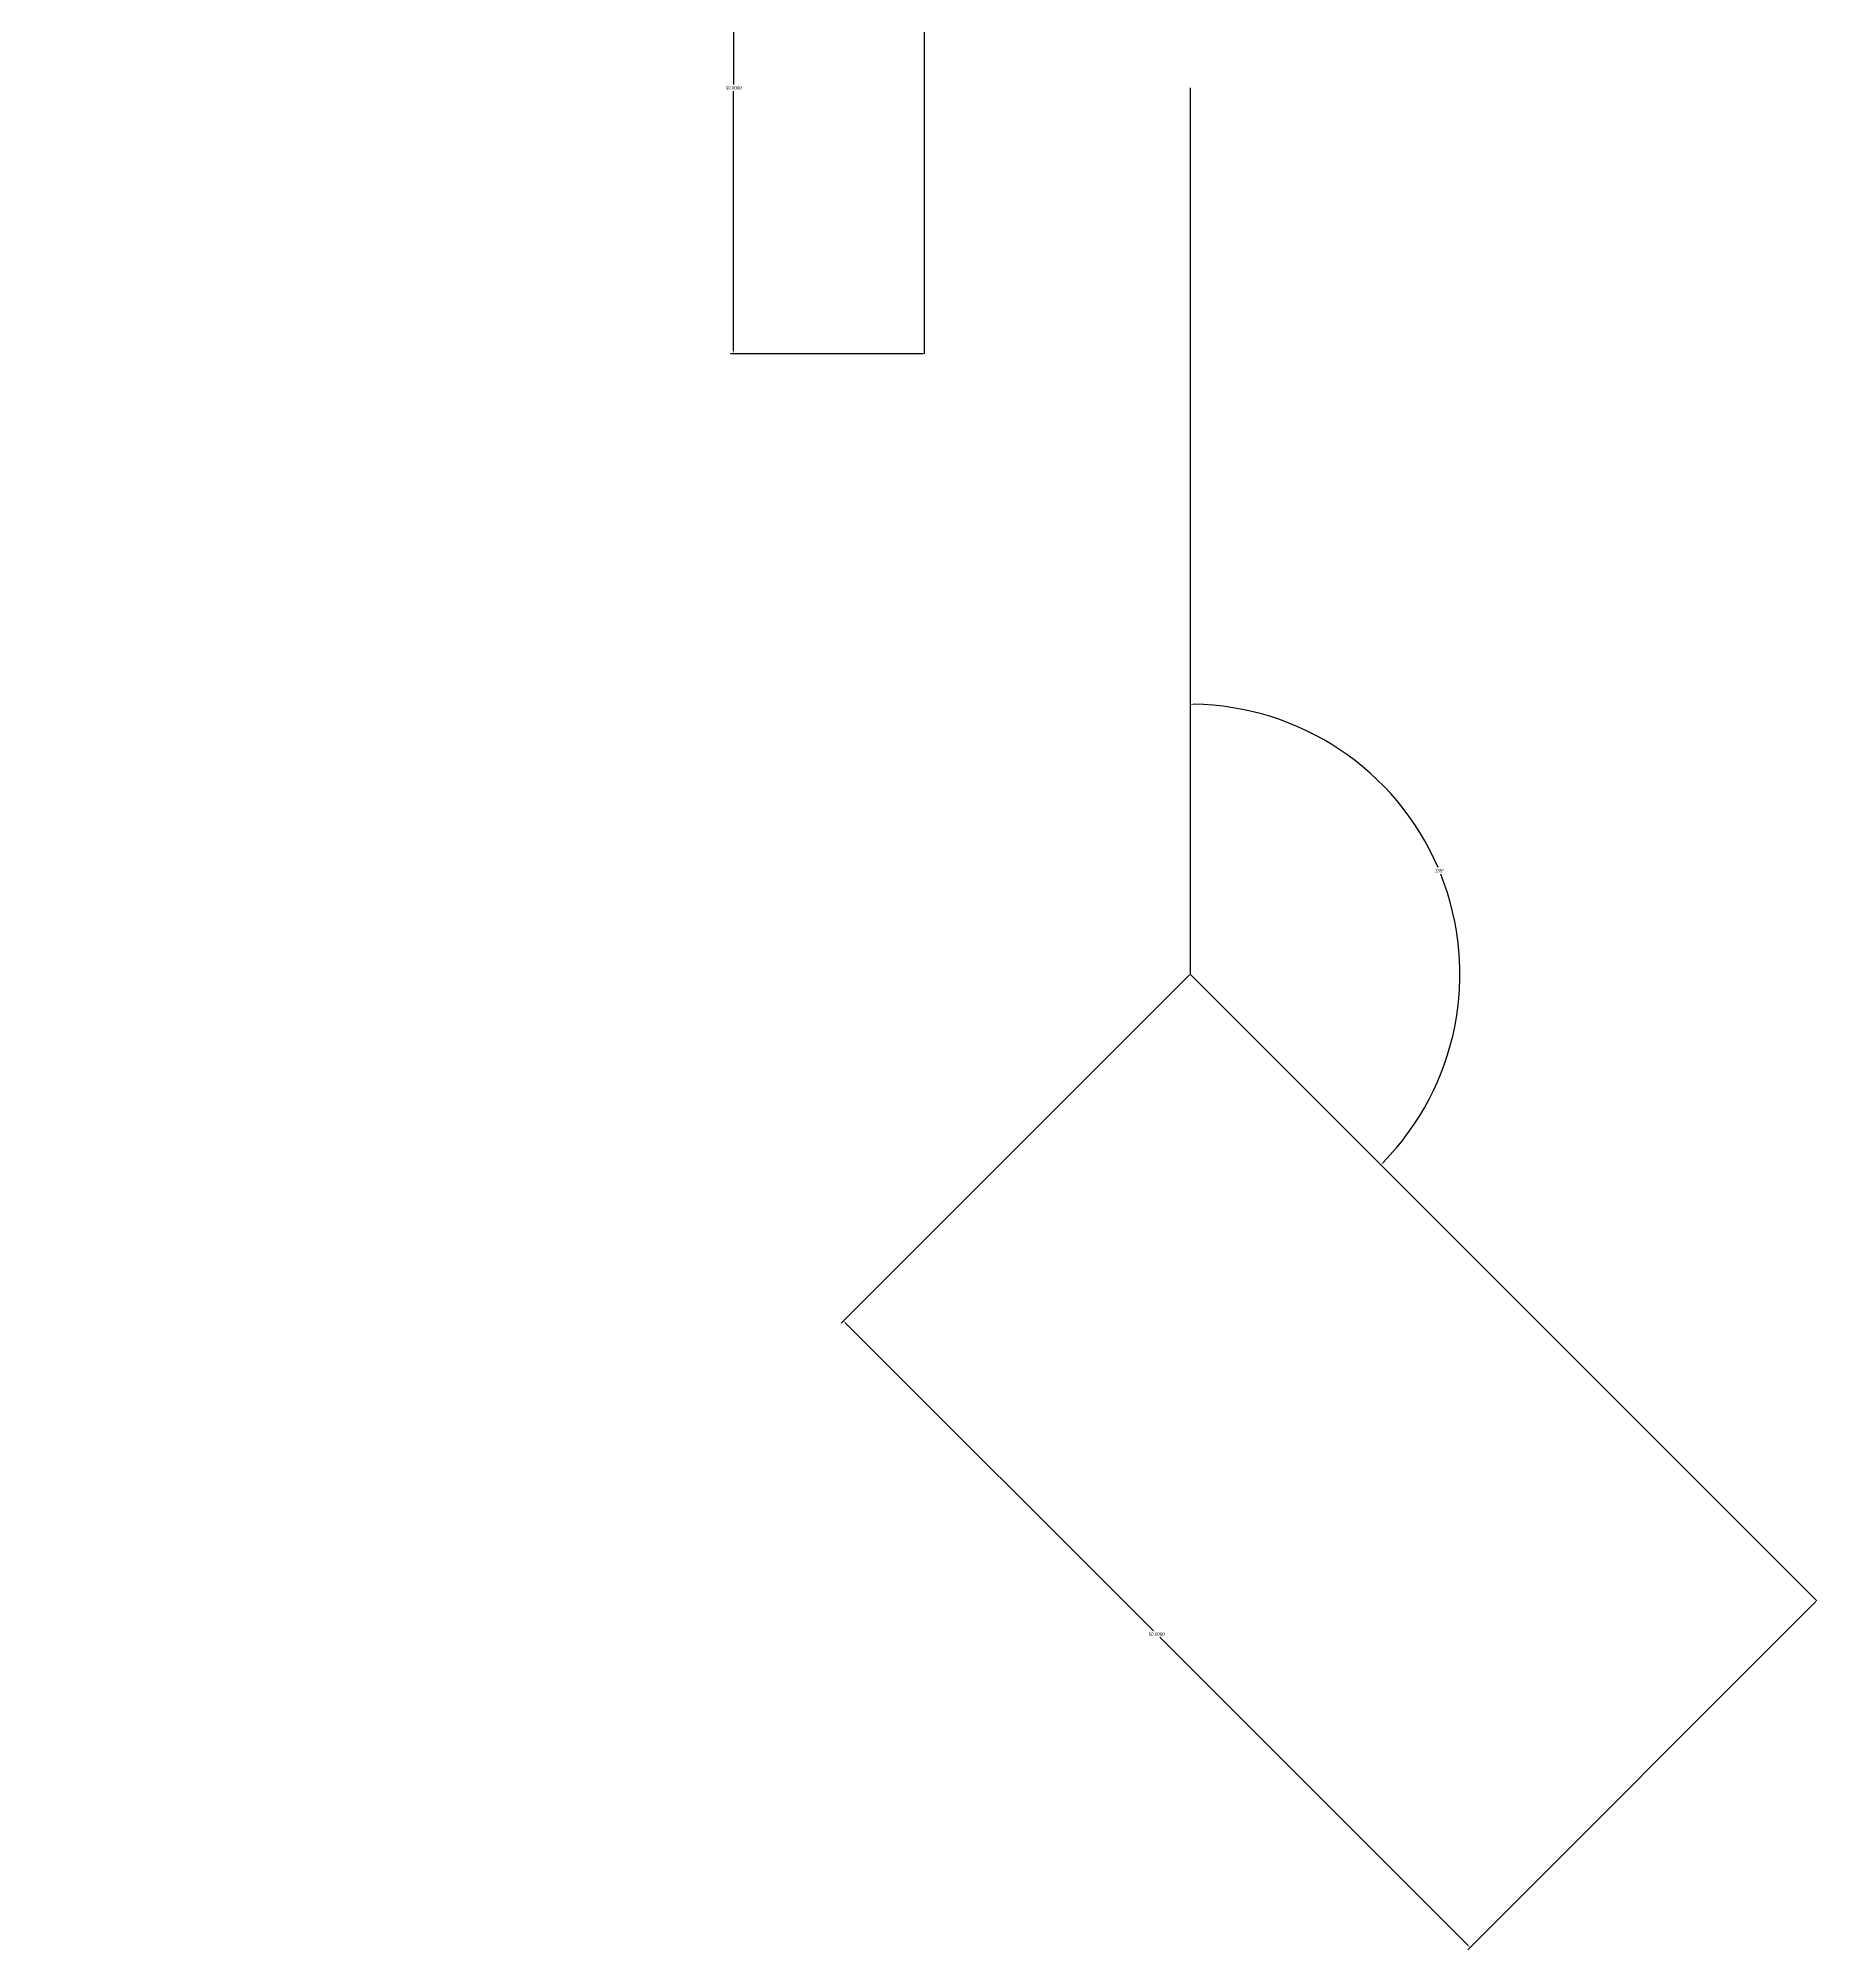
# Model space of a CAD drawing. Header units: millimetres. Extents: x -50 to 150, y -90 to 130.
# Drawn here: x -50 to 50.4, y -90 to 17.8 of the extents above; entities that cross this region are included whole.
import ezdxf

# ---------------------------------------------------------------- set-up
doc = ezdxf.new("R2010")
doc.units = ezdxf.units.MM
doc.header["$MEASUREMENT"] = 0
doc.styles.get("Standard").update_dxf_attribs({"font": 'arial.ttf'})
doc.dimstyles.get("Standard").update_dxf_attribs({"dimtxt": 0.18, "dimasz": 0.18, "dimexe": 0.18, "dimexo": 0.0625, "dimgap": 0.09, "dimtad": 0, "dimtih": 1, "dimtoh": 1, "dimdec": 4, "dimzin": 0, "dimdsep": 46, "dimtxsty": 'Standard', "dimcen": 0.09, "dimadec": 0, "dimazin": 0, "dimtfac": 1, "dimtdec": 4, "dimtofl": 0, "dimtmove": 0, "dimatfit": 3, "dimfxl": 1, "dimtolj": 1, "dimtzin": 0, "dimarcsym": 0})

# ---------------------------------------------------------------- blocks, each defined once
blk = doc.blocks.new('*D2')
at = {"color": 0, "lineweight": -2, "transparency": 16777216}
for p, q in [((-0.06, 30), (-10.94, 30)), ((-10.76, 29.82), (-10.76, 15.18)), ((-10.76, 0.18), (-10.76, 14.82)), ((-0.06, 0), (-10.94, 0))]:
    blk.add_line(p, q, dxfattribs=at)
at = {"color": 0, "transparency": 16777216}
for points in [[(-10.79, 29.82), (-10.73, 29.82), (-10.76, 30)], [(-10.79, 0.18), (-10.73, 0.18), (-10.76, 0)]]:
    blk.add_solid(points, dxfattribs=at)
at = {"layer": 'Defpoints', "color": 0, "transparency": 16777216}
for p in [(-10.76, 30), (0, 30), (0, 0)]:
    blk.add_point(p, dxfattribs=at)
at = {"color": 0, "transparency": 16777216, "insert": (-10.76, 15), "char_height": 0.18, "attachment_point": 5}
blk.add_mtext('\\A1;30.0000', dxfattribs=at)
blk = doc.blocks.new('*D3')
at = {"color": 0, "lineweight": -2, "transparency": 16777216}
for p, q in [((14.96, -35.04), (-4.69, -54.69)), ((-4.44, -54.69), (12.93, -72.06)), ((50.31, -70.4), (30.66, -90.05)), ((30.66, -89.79), (13.29, -72.42))]:
    blk.add_line(p, q, dxfattribs=at)
at = {"color": 0, "transparency": 16777216}
for points in [[(-4.42, -54.67), (-4.46, -54.71), (-4.57, -54.57)], [(30.68, -89.77), (30.64, -89.81), (30.79, -89.92)]]:
    blk.add_solid(points, dxfattribs=at)
at = {"layer": 'Defpoints', "color": 0, "transparency": 16777216}
for p in [(15, -35), (-4.57, -54.57), (50.36, -70.36)]:
    blk.add_point(p, dxfattribs=at)
at = {"color": 0, "transparency": 16777216, "insert": (13.11, -72.24), "char_height": 0.18, "attachment_point": 5}
blk.add_mtext('\\A1;50.0000', dxfattribs=at)
blk = doc.blocks.new('*D4')
at = {"color": 0, "lineweight": -2, "transparency": 16777216}
for start, end in [(23.2433, 89.3225), (315.6775, 21.7607)]:
    blk.add_arc((15, -35), 15.22, start, end, dxfattribs=at)
at = {"color": 0, "transparency": 16777216}
for points in [[(15.18, -19.81), (15.18, -19.75), (15, -19.78)], [(25.91, -45.66), (25.87, -45.62), (25.76, -45.76)]]:
    blk.add_solid(points, dxfattribs=at)
at = {"layer": 'Defpoints', "color": 0, "transparency": 16777216}
for p in [(15, 15), (15, -35), (15, -35), (30.22, -35), (50.36, -70.36)]:
    blk.add_point(p, dxfattribs=at)
at = {"color": 0, "transparency": 16777216, "insert": (29.06, -29.17), "char_height": 0.18, "attachment_point": 5}
blk.add_mtext('\\A1;135°', dxfattribs=at)

msp = doc.modelspace()

# ---------------------------------------------------------------- linework, layer by layer
msp.add_lwpolyline([(0, 0), (0, 30), (-40, 30, -1), (-40, 50, 1), (-40, 90, 1.135671109)], format="xyb")
msp.add_lwpolyline([(15, 15), (15, -35), (50.35534, -70.35534)])

# ---------------------------------------------------------------- dimensions: what is measured, and where the dimension line sits
dim = msp.add_linear_dim(base=(-10.76085, 30), p1=(0, 0), p2=(0, 30), angle=90, dimstyle='Standard')
dim.commit()
dim.dimension.update_dxf_attribs({"geometry": '*D2', "text_midpoint": (-10.76085, 15)})
dim = msp.add_angular_dim_2l(base=(30.22307, -35), line1=((15, -35), (50.35534, -70.35534)), line2=((15, 15), (15, -35)), dimstyle='Standard')
dim.commit()
dim.dimension.update_dxf_attribs({"geometry": '*D4', "text_midpoint": (29.06428, -29.17438)})
dim = msp.add_aligned_dim(p1=(50.35534, -70.35534), p2=(15, -35), distance=27.66941, dimstyle='Standard')
dim.commit()
dim.dimension.update_dxf_attribs({"geometry": '*D3', "text_midpoint": (13.11244, -72.2429)})

doc.saveas('drawing.dxf')
